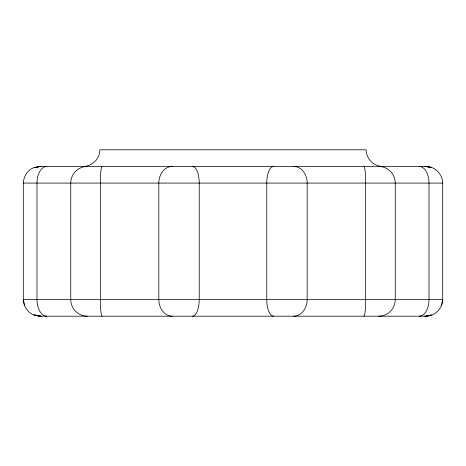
<?xml version="1.0" encoding="UTF-8"?>
<svg xmlns="http://www.w3.org/2000/svg" width="466" height="466" viewBox="0 0 466 466"><rect width="100%" height="100%" fill="white"/><g stroke="black" fill="none" stroke-linecap="round" stroke-linejoin="round"><path stroke-width="0.7" d="M427.404 166.717L431.499 167.609L426.011 166.438C435.046 166.42 442.543 174.133 442.7 183.08L442.7 299.562C442.543 308.515 435.034 316.228 425.994 316.198M441.436 305.684L442.7 299.562L23.3 299.562L23.3 183.08C23.638 176.416 27.57 170.038 33.907 167.609L39.989 166.438L426.064 166.438M38.596 166.717L34.501 167.609L40.443 166.438M427.404 315.925L431.499 315.033L425.557 316.198M83.233 166.438C92.233 166.455 99.893 158.795 99.875 149.802L366.119 149.802C366.107 158.795 373.767 166.455 382.761 166.438M23.3 183.08L442.7 183.08M24.564 305.684L23.3 299.562C23.638 306.22 27.57 312.599 33.907 315.033M33.884 315.033L40.006 316.198L426.064 316.198M38.602 315.925L34.501 315.033L40.682 316.082M34.501 315.033L39.989 316.198M192.481 316.198A16.642 6.751 -90 0 0 199.232 299.562L199.232 183.08A16.642 6.751 90 0 0 192.481 166.438M363.911 316.198A16.642 1.753 -90 0 0 365.664 299.562L365.664 183.08A16.642 1.753 -90 0 0 363.905 166.438M378.701 316.198A16.642 16.549 -90 0 0 395.25 299.562L395.25 183.08A16.642 16.549 90 0 0 378.701 166.438M419.219 316.198A16.642 9.792 90 0 0 429.011 299.562L429.011 183.08A16.642 9.792 -90 0 0 419.219 166.438M172.274 316.198A16.642 13.456 90 0 1 158.824 299.562L158.824 183.08A16.642 13.45 -90 0 1 172.274 166.438M102.095 316.198A16.642 1.753 -90 0 1 100.336 299.562L100.336 183.08A16.642 1.753 90 0 1 102.095 166.438M87.299 316.198A16.642 16.549 90 0 1 70.75 299.562L70.75 183.08A16.642 16.549 -90 0 1 87.299 166.438M46.781 316.198A16.642 9.792 -90 0 1 36.989 299.562L36.989 183.08A16.642 9.792 90 0 1 46.781 166.438M273.519 316.198A16.642 6.751 90 0 1 266.768 299.562L266.768 183.08A16.642 6.751 -90 0 1 273.519 166.438M293.726 316.198A16.642 13.456 -90 0 0 307.176 299.562L307.181 183.08A16.642 13.45 90 0 0 293.726 166.438M430.235 315.033A16.642 15.209 90 0 1 424.637 316.198M41.369 316.198A16.642 15.209 90 0 1 35.771 315.033M424.637 166.438A16.642 15.209 -90 0 1 430.235 167.609M35.771 167.609A16.642 15.209 90 0 1 41.369 166.438"/></g></svg>
